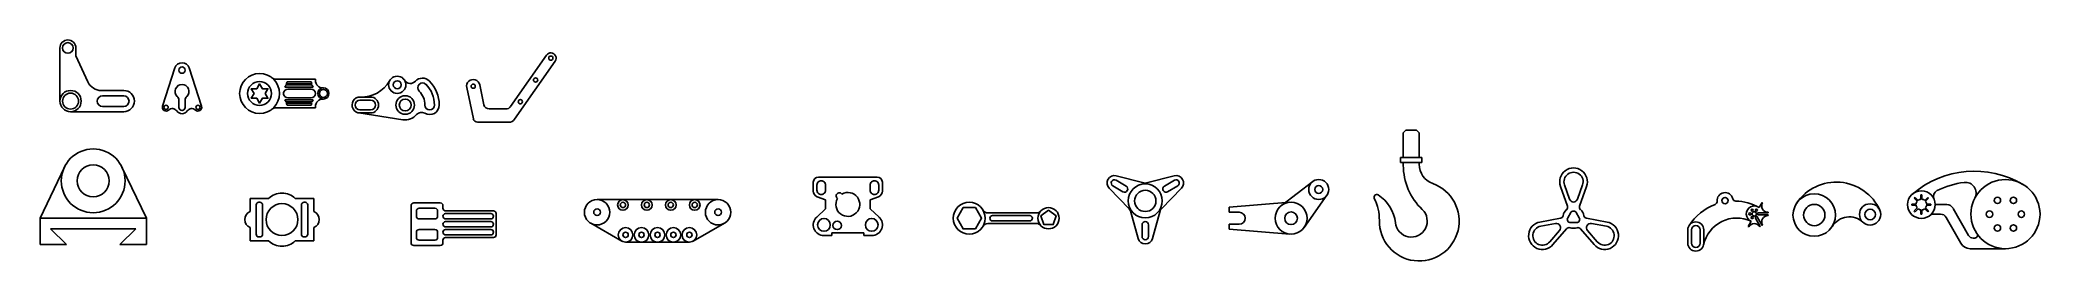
# Model space of a CAD drawing. Header units: inches. Extents: x 313 to 4073, y 168 to 584.
import ezdxf

# ---------------------------------------------------------------- set-up
doc = ezdxf.new("R2010")
doc.units = ezdxf.units.IN
doc.header["$MEASUREMENT"] = 0

# ---------------------------------------------------------------- blocks, each defined once
blk = doc.blocks.new('*U1')
blk.add_lwpolyline([(-42.5, 5), (42.5, 5, -0.414214), (47.5, 0), (47.5, 0, -0.414214), (42.5, -5), (-42.5, -5, -0.414214), (-47.5, 0), (-47.5, 0, -0.414214)], format="xyb", close=True)
blk = doc.blocks.new('*U2')
at = {"color": 0, "linetype": 'ByBlock', "lineweight": -2, "transparency": 16777216}
for p in [(0, 30), (0, 15), (0, 0)]:
    blk.add_blockref('*U1', p, dxfattribs=at)
blk = doc.blocks.new('*U3')
blk.add_circle((0, 0), 5)
blk = doc.blocks.new('*U4')
at = {"color": 0, "linetype": 'ByBlock', "lineweight": -2, "transparency": 16777216}
for p in [(0, 0), (30, 0), (60, 0), (90, 0), (120, 0)]:
    blk.add_blockref('*U3', p, dxfattribs=at)
blk = doc.blocks.new('*U5')
blk.add_circle((0, 0), 13.8)
blk = doc.blocks.new('*U6')
at = {"color": 0, "linetype": 'ByBlock', "lineweight": -2, "transparency": 16777216}
for p in [(0, 0), (30, 0), (60, 0), (90, 0), (120, 0)]:
    blk.add_blockref('*U5', p, dxfattribs=at)
blk = doc.blocks.new('*U7')
for radius in [10, 5]:
    blk.add_circle((0, 0), radius)
blk = doc.blocks.new('*U8')
at = {"color": 0, "linetype": 'ByBlock', "lineweight": -2, "transparency": 16777216}
for p in [(0, 0), (45, 0), (90, 0), (135, 0)]:
    blk.add_blockref('*U7', p, dxfattribs=at)
blk = doc.blocks.new('*U12')
blk.add_circle((0, 0), 6)
blk = doc.blocks.new('*U13')
at = {"color": 0, "linetype": 'ByBlock', "lineweight": -2, "transparency": 16777216}
for p, rotation in [((4130.4, 226), 180), ((4145.4, 252), 119.9999999999999), ((4175.4, 252), 59.99999999999997), ((4145.4, 200), 239.9999999999999), ((4175.4, 200), 299.9999999999998)]:
    blk.add_blockref('*U12', p, dxfattribs=dict(at, rotation=rotation))
blk.add_blockref('*U12', (4190.4, 226), dxfattribs=at)
blk = doc.blocks.new('*U21')
blk.add_circle((0, 0), 4)
blk = doc.blocks.new('*U22')
at = {"color": 0, "linetype": 'ByBlock', "lineweight": -2, "transparency": 16777216, "rotation": 235}
for p in [(1376.5, 549.9), (1347.8, 508.9), (1319.2, 468)]:
    blk.add_blockref('*U21', p, dxfattribs=at)

msp = doc.modelspace()

# ---------------------------------------------------------------- linework, layer by layer
for p, q in [((350.4, 569.1), (350.4, 469.1)), ((350.4, 569.1), (350.4, 569.1)), ((365.4, 584.1), (365.4, 584.1)), ((380.4, 569.1), (380.4, 554.1)), ((380.4, 554.1), (403.2, 505.2)), ((566.6, 531.7), (543.3, 459.6)), ((593.3, 531.7), (616.6, 459.6)), ((1197.3, 458.7), (1265.2, 555.6)), ((1205.1, 434.9), (1281.6, 544.2)), ((470.4, 489.1), (428.5, 489.1)), ((756.9, 510.5), (830.8, 510.5)), ((777.9, 505.5), (822.9, 505.5)), ((778.8, 491.5), (822.8, 491.5)), ((830.8, 507.9), (830.8, 510.5)), ((1127.7, 435.7), (1115.2, 494.6)), ((1147.6, 462.3), (1139.6, 499.8)), ((430.4, 479.1), (470.4, 479.1)), ((430.4, 459.1), (470.4, 459.1)), ((490.4, 469.1), (490.4, 469.1)), ((574, 457.4), (574, 470.9)), ((586, 457.4), (586, 470.9)), ((756.9, 456.5), (830.8, 456.5)), ((770.8, 483.5), (770.8, 483.5)), ((770.8, 483.5), (770.8, 483.5)), ((777.9, 461.5), (822.9, 461.5)), ((778.8, 475.5), (822.8, 475.5)), ((830.8, 483.5), (830.8, 483.5)), ((830.8, 456.5), (830.8, 459)), ((914.6, 476.8), (934.6, 476.8)), ((934.6, 470.8), (914.6, 470.8)), ((914.6, 452.8), (934.6, 452.8)), ((1157.4, 454.4), (1189.1, 454.4)), ((370.4, 449.1), (470.4, 449.1)), ((470.4, 449.1), (470.4, 449.1)), ((995.3, 434.1), (912.3, 447)), ((914.6, 446.8), (934.6, 446.8)), ((1135.5, 429.4), (1194.5, 429.4)), ((2876.1, 409.7), (2881.1, 414.7)), ((2881.1, 414.7), (2901.1, 414.7)), ((2906.1, 409.7), (2901.1, 414.7)), ((2876.1, 363.1), (2876.1, 409.7)), ((2906.1, 409.7), (2906.1, 363.1)), ((358.9, 345.1), (313, 249.2)), ((467.1, 345.1), (513, 249.2)), ((2871.1, 353.5), (2871.1, 363.1)), ((2871.1, 363.1), (2876.1, 363.1)), ((2911.1, 353.5), (2871.1, 353.5)), ((2906.1, 363.1), (2876.1, 363.1)), ((2876.1, 353.5), (2876.1, 348.5)), ((2906.1, 363.1), (2911.1, 363.1)), ((2906.1, 353.5), (2906.1, 350.6)), ((2911.1, 363.1), (2911.1, 353.5)), ((1766.8, 316.4), (1766.8, 309.9)), ((1766.8, 309.9), (1766.8, 299.9)), ((1776.8, 326.4), (1789.8, 326.4)), ((1831.8, 326.4), (1776.8, 326.4)), ((1789.8, 301.4), (1789.8, 311.4)), ((1831.8, 326.4), (1886.8, 326.4)), ((1896.8, 316.4), (1896.8, 309.9)), ((1896.8, 309.9), (1896.8, 299.9)), ((2323, 305.2), (2360.6, 266.8)), ((2336.4, 328.5), (2388.5, 315.2)), ((2445.5, 328.5), (2393.5, 315.2)), ((2459, 305.2), (2421.4, 266.8)), ((2646.9, 272.8), (2705.9, 317.8)), ((3184.8, 271.5), (3171.7, 308.7)), ((3188.6, 284.7), (3179.2, 311.4)), ((3213.1, 311.4), (3203.7, 284.7)), ((3220.7, 308.7), (3207.5, 271.5)), ((742.9, 286.3), (707.9, 286.3)), ((707.9, 286.3), (707.9, 261.3)), ((792.9, 286.3), (827.9, 286.3)), ((827.9, 286.3), (827.9, 261.3)), ((1010.6, 272.6), (1010.6, 202.6)), ((1065.6, 277.6), (1015.6, 277.6)), ((1070.6, 267.6), (1070.6, 272.6)), ((1360.3, 283.9), (1408.9, 283.9)), ((1408.9, 283.9), (1587.8, 283.9)), ((1773.3, 251.1), (1789.8, 266.4)), ((1774.4, 289.1), (1789.8, 283.4)), ((1789.8, 266.4), (1789.8, 283.4)), ((1789.8, 283.4), (1789.8, 266.4)), ((1889.3, 289.1), (1873.8, 283.4)), ((1873.8, 283.4), (1873.8, 266.4)), ((1890.4, 251.1), (1873.8, 266.4)), ((2548.9, 269.6), (2662.7, 278.8)), ((2548.9, 260.2), (2548.9, 269.6)), ((2689.6, 231.6), (2732.5, 292)), ((3545.2, 268.9), (3550.8, 278.5)), ((3550.8, 278.5), (3551.6, 278)), ((3832.2, 274.6), (3832.2, 275.6)), ((3832.2, 275.6), (3840.2, 275.6)), ((3832.2, 274.6), (3832.2, 273.6)), ((3832.2, 273.6), (3840.2, 273.6)), ((3837.5, 287.3), (3836.8, 286.6)), ((3836.8, 286.6), (3842.4, 280.9)), ((3836.8, 262.6), (3842.4, 268.2)), ((3837.5, 287.3), (3838.2, 288)), ((3838.2, 288), (3843.9, 282.3)), ((3838.2, 261.1), (3843.9, 266.8)), ((3850.2, 292.6), (3849.2, 292.6)), ((3849.2, 292.6), (3849.2, 284.5)), ((3849.2, 256.6), (3849.2, 264.6)), ((3850.2, 292.6), (3851.2, 292.6)), ((3851.2, 292.6), (3851.2, 284.5)), ((3851.2, 256.6), (3851.2, 264.6)), ((3862.2, 288), (3856.5, 282.3)), ((3862.2, 261.1), (3856.5, 266.8)), ((3863.6, 286.6), (3857.9, 280.9)), ((3863.6, 262.6), (3857.9, 268.2)), ((3868.2, 275.6), (3860.1, 275.6)), ((3868.2, 273.6), (3860.1, 273.6)), ((3862.9, 287.3), (3862.2, 288)), ((3862.9, 287.3), (3863.6, 286.6)), ((3868.2, 274.6), (3868.2, 275.6)), ((3868.2, 274.6), (3868.2, 273.6)), ((3897.8, 274.6), (3876.2, 274.6)), ((3938.9, 216.6), (3910, 267.5)), ((513, 249.2), (313, 249.2)), ((313, 249.2), (313, 199.2)), ((333, 229.2), (493, 229.2)), ((363, 199.2), (333, 229.2)), ((463, 199.2), (493, 229.2)), ((513, 199.2), (513, 249.2)), ((707.9, 231.3), (707.9, 206.3)), ((827.9, 231.3), (827.9, 206.3)), ((1165.6, 262.6), (1075.6, 262.6)), ((1170.6, 217.6), (1170.6, 257.6)), ((1348.4, 239.5), (1407, 205.7)), ((1599.6, 239.5), (1540.7, 205.7)), ((2094.8, 258.9), (2186.8, 258.9)), ((2094.8, 238.9), (2186.8, 238.9)), ((2377.5, 210.7), (2363.1, 262.5)), ((2404.5, 210.7), (2418.9, 262.5)), ((2567.6, 260.2), (2548.9, 260.2)), ((2548.9, 237.7), (2548.9, 228.3)), ((2567.6, 237.7), (2548.9, 237.7)), ((2548.9, 228.3), (2662.7, 219)), ((3133, 241.7), (3171.7, 248.9)), ((3134.4, 233.8), (3162.2, 239)), ((3169.8, 225.9), (3151.4, 204.4)), ((3183.1, 229.2), (3157.5, 199.2)), ((3234.9, 199.2), (3209.2, 229.2)), ((3220.6, 248.9), (3259.4, 241.7)), ((3240.9, 204.4), (3222.6, 225.9)), ((3230.1, 239), (3257.9, 233.8)), ((3411, 227), (3411, 202)), ((3418, 202), (3418, 227)), ((3434, 202), (3434, 227)), ((3441, 227), (3441, 202)), ((3530.3, 243.2), (3524.8, 233.5)), ((3525.6, 233), (3524.8, 233.5)), ((3533.9, 249.3), (3533.6, 248.9)), ((3538.3, 249.1), (3547.3, 233.5)), ((3541.6, 251.3), (3550.7, 235.5)), ((3543.8, 259), (3562, 259)), ((3544, 255), (3562, 255)), ((3547.3, 233.5), (3546.4, 233)), ((3551.6, 236), (3550.7, 235.5)), ((3562, 260), (3562, 259)), ((3562, 255), (3562, 254)), ((3837.5, 261.8), (3836.8, 262.6)), ((3837.5, 261.8), (3838.2, 261.1)), ((3850.2, 256.6), (3849.2, 256.6)), ((3850.2, 256.6), (3851.2, 256.6)), ((3862.9, 261.8), (3862.2, 261.1)), ((3862.9, 261.8), (3863.6, 262.6)), ((3886.2, 256.6), (3868.9, 256.6)), ((3924.4, 201.7), (3896.6, 250.5)), ((313, 199.2), (363, 199.2)), ((463, 199.2), (513, 199.2)), ((707.9, 206.3), (742.9, 206.3)), ((827.9, 206.3), (792.9, 206.3)), ((1015.6, 197.6), (1065.6, 197.6)), ((1070.6, 202.6), (1070.6, 207.6)), ((1075.6, 212.6), (1165.6, 212.6)), ((1533.9, 203.9), (1413.9, 203.9)), ((1801.8, 216.4), (1786.8, 216.4)), ((1801.8, 216.4), (1801.8, 221.4)), ((1861.8, 221.4), (1801.8, 221.4)), ((1861.8, 216.4), (1861.8, 221.4)), ((1876.8, 216.4), (1861.8, 216.4)), ((4008.2, 191.6), (3941.8, 191.6)), ((3950.7, 211.6), (3947.6, 211.6))]:
    msp.add_line(p, q)
for points in [[(720.6, 492.5), (710.2, 492.5), (715.4, 483.5)], [(731, 492.5), (725.8, 501.5), (720.6, 492.5)], [(736.2, 483.5), (741.4, 492.5), (731, 492.5)], [(826.6, 495.5), (773.6, 495.5)], [(775.1, 499.5), (824.5, 499.5)], [(823.7, 501.5), (776, 501.5)], [(715.4, 483.5), (710.2, 474.5), (720.6, 474.5)], [(720.6, 474.5), (725.8, 465.5), (731, 474.5)], [(731, 474.5), (741.4, 474.5), (736.2, 483.5)], [(826.6, 471.5), (773.6, 471.5)], [(775.1, 467.5), (824.5, 467.5)], [(823.7, 465.5), (776, 465.5)], [(832.3, 465.4), (832.3, 465.5)]]:
    msp.add_lwpolyline(points)
for points in [[(772.3, 505.5), (772.3, 505.5)], [(2048.6, 268.9), (2037.1, 248.9), (2048.6, 228.9), (2071.7, 228.9), (2083.2, 248.9), (2071.7, 268.9)], [(2209.1, 263.9), (2194.9, 253.6), (2200.3, 236.8), (2218, 236.8), (2223.4, 253.6)]]:
    msp.add_lwpolyline(points, close=True)
for points in [[(1781.8, 319.4), (1781.8, 319.4, 0.414214), (1773.8, 311.4), (1773.8, 301.4, 0.414214), (1781.8, 293.4), (1781.8, 293.4, 0.414214), (1789.8, 301.4), (1789.8, 311.4, 0.414214)], [(1881.8, 319.4), (1881.8, 319.4, -0.414214), (1889.8, 311.4), (1889.8, 301.4, -0.414214), (1881.8, 293.4), (1881.8, 293.4, -0.414214), (1873.8, 301.4), (1873.8, 311.4, -0.414214)], [(2330, 309.8), (2349, 298.8, 0.414214), (2357.2, 301), (2357.2, 301, 0.414214), (2355, 309.2), (2336, 320.2, 0.414214), (2327.8, 318), (2327.8, 318, 0.414214)], [(2446, 320.2), (2427, 309.2, 0.414214), (2424.8, 301), (2424.8, 301, 0.414214), (2433, 298.8), (2452, 309.8, 0.414214), (2454.2, 318), (2454.2, 318, 0.414214)], [(726.4, 278.8), (724.4, 278.8, 0.414214), (719.4, 273.8), (719.4, 218.8, 0.414214), (724.4, 213.8), (726.4, 213.8, 0.414214), (731.4, 218.8), (731.4, 273.8, 0.414214)], [(809.4, 278.8), (811.4, 278.8, -0.414214), (816.4, 273.8), (816.4, 218.8, -0.414214), (811.4, 213.8), (809.4, 213.8, -0.414214), (804.4, 218.8), (804.4, 273.8, -0.414214)], [(1025.6, 247.6), (1055.6, 247.6, 0.414214), (1060.6, 252.6), (1060.6, 262.6, 0.414214), (1055.6, 267.6), (1025.6, 267.6, 0.414214), (1020.6, 262.6), (1020.6, 252.6, 0.414214)], [(1025.6, 227.6), (1055.6, 227.6, -0.414214), (1060.6, 222.6), (1060.6, 212.6, -0.414214), (1055.6, 207.6), (1025.6, 207.6, -0.414214), (1020.6, 212.6), (1020.6, 222.6, -0.414214)], [(2103.8, 253.9), (2173.8, 253.9, -0.414214), (2178.8, 248.9), (2178.8, 248.9, -0.414214), (2173.8, 243.9), (2103.8, 243.9, -0.414214), (2098.8, 248.9), (2098.8, 248.9, -0.414214)], [(2397, 214.5), (2397, 236.5, 0.414214), (2391, 242.5), (2391, 242.5, 0.414214), (2385, 236.5), (2385, 214.5, 0.414214), (2391, 208.5), (2391, 208.5, 0.414214)], [(3191, 259.4), (3185.3, 249.6, 0.57735), (3190.5, 240.6), (3201.8, 240.6, 0.57735), (3207, 249.6), (3201.4, 259.4, 0.57735)]]:
    msp.add_lwpolyline(points, format="xyb", close=True)
for centre, radius in [((365.4, 569.1), 10), ((580, 527.4), 6), ((370.4, 469.1), 20), ((725.8, 483.5), 37.5), ((725.8, 483.5), 22.5), ((845.8, 483.5), 10.5), ((845.8, 483.5), 7.5), ((984.6, 499.8), 16.2), ((984.6, 499.8), 7.5), ((1127.4, 497.2), 4), ((370.4, 469.1), 15), ((550, 457.4), 4), ((610, 457.4), 4), ((999.6, 461.8), 17.5), ((999.6, 461.8), 11.2), ((999.6, 461.8), 11.2), ((413, 319.2), 60), ((413, 319.2), 30), ((413, 319.2), 30), ((2391, 281.5), 32), ((2391, 281.5), 20), ((2717.2, 302.9), 18.8), ((2717.2, 302.9), 7.5), ((4008.2, 256.6), 65), ((1360.3, 260.1), 23.8), ((1360.3, 260.1), 6.25), ((1587.8, 260.1), 23.8), ((1587.8, 260.1), 6.25), ((2060.1, 248.9), 30), ((2209.1, 248.9), 20), ((2665.1, 248.9), 30), ((3481, 282), 6), ((3532, 264), 2), ((3540, 264), 2), ((3648.8, 254.9), 40), ((3648.8, 254.9), 20), ((3753.8, 256), 20), ((3753.8, 256), 10), ((3850.2, 274.6), 26), ((1786.8, 236.4), 12), ((1811.8, 235.4), 8), ((1876.8, 236.4), 12), ((2665.1, 248.9), 12), ((3528, 257), 2), ((3532, 250.1), 2), ((3536, 257), 4)]:
    msp.add_circle(centre, radius)
for centre, radius, start, end in [((365.4, 569.1), 15, 90, 180), ((365.4, 569.1), 15, 0, 90), ((580, 527.4), 14, 17.6751, 162.3249), ((1273.4, 549.9), 10, 325, 145), ((428.5, 517.1), 28, 205, 270), ((470.4, 469.1), 20, 0, 90), ((580, 487.4), 13, 314.0792, 225.9208), ((725.8, 483.5), 10.5, 118.9973, 121.0027), ((725.8, 483.5), 10.5, 58.9973, 61.0027), ((756.9, 524.5), 14, 232.7608, 270), ((778.8, 483.5), 8, 90, 180), ((835.3, 474.6), 65.2, 157.5774, 161.3339), ((835.3, 474.6), 65.2, 151.7378, 155.6616), ((822.8, 483.5), 8, 0, 90), ((844.8, 507.9), 22, 186.4715, 197.1291), ((844.8, 507.9), 22, 202.6708, 214.5589), ((844.8, 507.9), 14, 180, 272.3393), ((917.9, 536.7), 60, 267.1901, 331.0334), ((1009.4, 515.4), 13, 212.1592, 317.2518), ((1032.1, 494.3), 18, 45, 137.2518), ((1032.1, 494.3), 9, 45, 225), ((999.6, 461.8), 55, 0, 45), ((999.6, 461.8), 55, 0, 45), ((999.6, 461.8), 64, 0, 45), ((1127.4, 497.2), 12.5, 12, 192), ((370.4, 469.1), 20, 180, 270), ((430.4, 469.1), 10, 90, 270), ((470.4, 469.1), 10, 270, 90), ((470.4, 469.1), 20, 270, 0), ((550, 457.4), 7, 162.0751, 313.7233), ((561.7, 445.1), 10, 33.9479, 133.7233), ((564, 470.9), 10, 0, 45.9208), ((580, 457.4), 6, 180, 0), ((596, 470.9), 10, 134.0792, 180), ((598.2, 445.1), 10, 46.2767, 146.0521), ((610, 457.4), 7, 226.2767, 17.9249), ((725.8, 483.5), 10.5, 178.9973, 181.0027), ((725.8, 483.5), 10.5, 238.9973, 241.0027), ((725.8, 483.5), 10.5, 298.9973, 301.0027), ((725.8, 483.5), 10.5, 358.9973, 1.0027), ((756.9, 442.5), 14, 90, 127.2392), ((835.3, 474.6), 65.2, 170.0124, 172.1888), ((778.8, 483.5), 8, 180, 270), ((835.3, 492.3), 65.2, 187.8112, 189.9876), ((835.3, 492.3), 65.2, 198.6661, 202.4226), ((835.3, 492.3), 65.2, 204.3384, 208.2622), ((822.8, 483.5), 8, 270, 0), ((844.8, 459), 22, 162.8709, 173.5285), ((844.8, 459), 22, 145.4411, 157.3292), ((844.8, 459), 14, 87.6607, 180), ((914.6, 461.8), 15, 87.4868, 270), ((914.6, 461.8), 9, 90, 270), ((934.6, 461.8), 15, 270, 90), ((934.6, 461.8), 9, 270, 90), ((999.6, 461.8), 37, 0, 45), ((1045.6, 461.8), 18, 239.1332, 0), ((1045.6, 461.8), 9, 180, 0), ((1157.4, 464.4), 10, 192, 270), ((1189.1, 464.4), 10, 270, 325), ((580, 457.4), 12, 213.9479, 326.0521), ((999.6, 461.8), 28, 261.2026, 319.9263), ((1030.2, 436.1), 12, 59.1332, 139.9263), ((1135.5, 437.4), 8, 192, 270), ((1194.5, 442.4), 13, 270, 325), ((2991.1, 348.5), 115, 180, 226.3972), ((2945.1, 350.6), 39, 180, 249.9948), ((3196.2, 317.4), 26, 340.5288, 199.4712), ((1776.8, 316.4), 10, 90, 180), ((1886.8, 316.4), 10, 0, 90), ((2333, 315), 14, 75.5843, 224.4157), ((2391, 324.8), 10, 255.5843, 284.4157), ((2449, 315), 14, 315.5843, 104.4157), ((2906.1, 243.5), 75, 179.1198, 69.9948), ((3196.2, 317.4), 18, 340.5288, 199.4712), ((3690.2, 226.8), 90, 24.6298, 145.8184), ((3950.1, 157.3), 180, 59.6368, 130.429), ((3884.8, 290.2), 12, 116.1513, 204.2764), ((3950.1, 157.3), 160, 96.9786, 116.1513), ((3933, 296.3), 20, 332.1287, 96.9786), ((767.9, 246.3), 30, 90, 270), ((767.9, 260), 36.3, 90, 133.6028), ((767.9, 260), 36.3, 46.3972, 90), ((767.9, 246.3), 30, 270, 90), ((1015.6, 272.6), 5, 90, 180), ((1065.6, 272.6), 5, 0, 90), ((1075.6, 267.6), 5, 180, 270), ((1778.3, 299.9), 11.5, 180, 249.7507), ((1831.8, 274.9), 22.5, 150.3245, 119.6755), ((1815.9, 290.8), 6, 37.3377, 232.6623), ((1885.3, 299.9), 11.5, 290.2493, 0), ((2094.8, 268.9), 10, 210, 270), ((2353.4, 259.8), 10, 15.5843, 44.4157), ((2428.5, 259.8), 10, 135.5843, 164.4157), ((2826.1, 288.5), 5, 57.9539, 206.5516), ((2741.1, 246), 90, 359.1198, 26.5516), ((2791.6, 233.4), 70, 5.7941, 57.9539), ((2891.1, 243.5), 30, 185.7941, 46.3972), ((3196.2, 249.9), 20, 130.9025, 169.0975), ((3179.1, 269.5), 6, 310.9025, 19.4712), ((3196.2, 287.4), 8, 199.4712, 340.5288), ((3213.2, 269.5), 6, 160.5288, 229.0975), ((3196.2, 249.9), 20, 10.9025, 49.0975), ((3497.6, 181.2), 100, 110.7304, 147.3756), ((3460.1, 280.4), 6, 290.7304, 4.6128), ((3481, 282), 15, 14.0735, 184.6128), ((3501.4, 287.1), 6, 194.0735, 267.956), ((3497.6, 181.2), 100, 61.5174, 87.956), ((3536, 257), 15, 52.3377, 247.6018), ((3536, 257), 15, 52.3377, 247.6018), ((3562, 272), 12, 150, 270), ((3850.2, 274.6), 10, 140.7392, 174.2608), ((3850.2, 274.6), 10, 185.7392, 219.2608), ((3850.2, 274.6), 10, 95.7392, 129.2608), ((3850.2, 274.6), 10, 230.7392, 264.2608), ((3850.2, 274.6), 10, 50.7392, 84.2608), ((3850.2, 274.6), 10, 275.7392, 309.2608), ((3850.2, 274.6), 10, 5.7392, 39.2608), ((3850.2, 274.6), 10, 320.7392, 354.2608), ((3897.8, 260.6), 14, 29.6499, 90), ((714.2, 246.3), 16.3, 112.6199, 247.3801), ((821.7, 246.3), 16.3, 292.6199, 67.3801), ((1165.6, 257.6), 5, 0, 90), ((1786.8, 236.4), 20, 132.7329, 270), ((1876.8, 236.4), 20, 270, 47.2671), ((2094.8, 228.9), 10, 90, 150), ((2186.8, 268.9), 10, 270, 318.1897), ((2186.8, 228.9), 10, 41.8103, 90), ((2567.6, 248.9), 11.2, 270, 90), ((3137.7, 216.1), 26, 100.5288, 319.4712), ((3137.7, 216.1), 18, 100.5288, 319.4712), ((3163.7, 231.1), 8, 319.4712, 100.5288), ((3170.6, 254.8), 6, 280.5288, 349.0975), ((3187.7, 225.3), 6, 70.9025, 139.4712), ((3196.2, 249.9), 20, 250.9025, 289.0975), ((3204.7, 225.3), 6, 40.5288, 109.0975), ((3221.7, 254.8), 6, 190.9025, 259.4712), ((3228.6, 231.1), 8, 79.4712, 220.5288), ((3254.6, 216.1), 26, 220.5288, 79.4712), ((3254.6, 216.1), 18, 220.5288, 79.4712), ((3426, 227), 15, 0, 180), ((3426, 227), 8, 0, 180), ((3503.2, 185.2), 64, 64.9503, 167.6774), ((3536, 227), 12, 30, 150), ((3540, 250.1), 2, 22.8192, 210), ((3544, 257), 2, 82.8192, 270), ((3562, 242), 12, 90, 210), ((3714.6, 213.9), 37.5, 47.0045, 148.0825), ((3886.2, 244.6), 12, 29.6499, 90), ((767.9, 232.5), 36.3, 226.3972, 270), ((767.9, 232.5), 36.3, 270, 313.6028), ((1015.6, 202.6), 5, 180, 270), ((1065.6, 202.6), 5, 270, 0), ((1075.6, 207.6), 5, 90, 180), ((1165.6, 217.6), 5, 270, 0), ((2391, 214.5), 14, 195.5843, 344.4157), ((3426, 202), 15, 180, 0), ((3426, 202), 8, 180, 0), ((3941.8, 211.6), 20, 209.6499, 270), ((3947.6, 221.6), 10, 209.6499, 270), ((3950.7, 216.6), 5, 270, 34.8499)]:
    msp.add_arc(centre, radius, start, end)

# ---------------------------------------------------------------- block references
for name, p in [('*U22', (-103.1, 0)), ('*U8', (1408.9, 273.9)), ('*U13', (-152.2, 30.5)), ('*U2', (1118.1, 222.6)), ('*U6', (1413.9, 217.6)), ('*U4', (1413.9, 217.6))]:
    msp.add_blockref(name, p)

doc.saveas('drawing.dxf')
